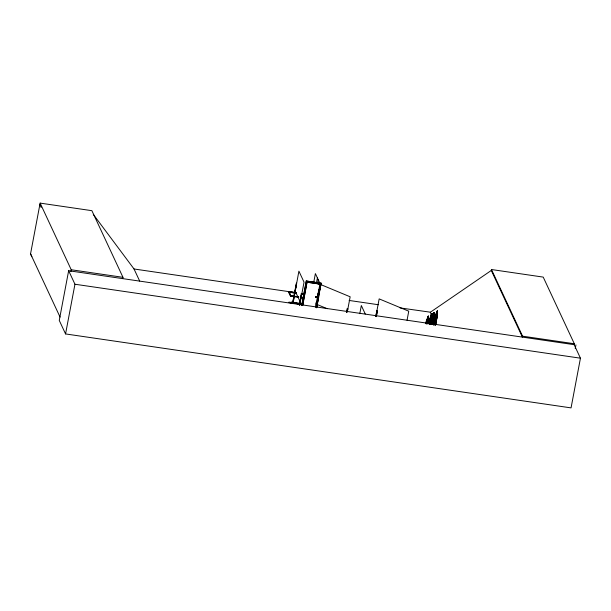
<?xml version="1.0" encoding="UTF-8"?>
<svg xmlns="http://www.w3.org/2000/svg" width="611" height="611" viewBox="0 0 611 611"><rect width="100%" height="100%" fill="white"/><g stroke="black" fill="none" stroke-linecap="round" stroke-linejoin="round"><path stroke-width="0.92" d="M296.35 283.183L292.6 303.216L296.618 283.221L292.997 303.308L292.57 303.064M292.661 302.346C293.868 302.873 292.035 301.933 292.532 303.071M435.116 319.53L434.956 321.233L436.246 318.575L437.438 310.892L437.018 313.458M431.794 321.18L431.733 322.891L433.008 320.225L433.711 315.093M426.86 322.57L426.982 320.065L427.104 321.89L428.028 319.225L427.066 323.914M430.984 316.735L432.481 315.589M434.161 323.945C435.383 317.46 432.206 327.473 435.635 322.814M31.833 256.727L30.55 253.84L40.135 203.112L91.879 210.68L122.979 277.325L122.635 278.624M574.141 344.68L68.646 270.719L59.259 320.416L65.56 333.934L571.056 407.888L580.45 358.191L574.141 344.68L574.317 343.749L543.217 277.104L491.473 269.527L491.297 270.459L522.397 337.112L522.573 336.18L491.473 269.527M70.891 271.605L71.235 269.757L40.135 203.112M65.56 333.934L74.954 284.237L68.646 270.719M295.785 292.661L288.613 291.638L288.537 292.05L290.63 296.205L298.695 297.358M292.952 303.132L288.911 302.514L288.972 302.117L293.219 302.712M290.63 296.205L288.613 291.638M296.289 292.845L289.095 291.814L290.996 296.152L289.018 292.226L296.213 293.257M301.918 304.629L291.562 302.743L291.684 302.117L301.849 303.606M291.752 303.14L291.684 302.117M293.158 302.552L292.975 303.285L298.901 271.147L304.041 282.16L299.688 305.179M296.602 303.201L296.48 303.461M299.329 304.958L301.399 294.013L299.596 304.232M299.596 304.996L301.49 294.197M301.697 305.256L306.218 280.999L321.134 283.183L316.536 307.738M301.842 305.24L306.378 281.22M302.651 305.324L307.035 282.122L319.95 284.008L315.467 307.272M302.728 305.355L307.05 282.076M313.68 282.633L315.391 273.598L320.523 284.611L316.345 306.722M316.536 282.419L317.392 277.898M317.59 283.405L318.278 279.792M316.62 296.503L315.979 296.61L316.33 297.427M316.024 297.091L316.032 296.648M316.093 297.106L316.681 296.702M316.773 296.755L316.192 297.167M316.819 296.732L316.467 297.32L316.017 297.03M316.872 297.229L316.697 296.618L316.07 296.854M315.91 304.232L316.254 302.384M317.651 295.014L317.995 293.165M318.346 291.325L318.698 289.484M317.506 297.068L317.575 296.709M317.544 298.29L317.888 296.465M316.086 306.684L318.247 296.694M316.361 307.371L320.905 283.344M316.567 307.341L321.134 283.183M316.719 307.723L318.782 296.778L318.094 296.587M346.498 312.328L347.369 308.662L346.681 312.313M347.17 311.625L347.873 308.876L347.185 308.685M347.254 312.152L350.156 296.793L320.561 284.489M359.787 313.672L361.33 305.538L365.279 314.008M375.666 316.452L376.88 310.961L377.384 311.167L376.353 316.643M375.849 316.437L379.164 298.886L408.751 311.19L407.048 320.225M376.338 315.742L377.384 311.167M425.829 323.624L426.837 319.301L428.334 318.155L427.555 323.593M425.913 323.639L426.447 320.34M426.104 323.509L426.447 321.699M426.096 323.761L427.265 319.049M426.363 323.57L426.791 321.294M426.486 322.99L427.104 319.866L427.708 319.408L426.845 323.967M427.341 319.072L427.715 316.536L428.364 316.047L427.944 318.606L428.418 318.178M428.441 316.063L427.899 318.491M427.165 323.723L427.86 318.591M427.471 323.578L428.456 318.896M427.761 323.28L428.273 320.569M427.937 323.143L428.448 320.431M428.891 323.67L431.076 314.94L429.128 323.715M428.96 323.853L430.205 317.705M429.212 323.914L429.9 320.301M429.388 323.784L430.465 318.262L431.045 317.804L430.182 322.364L429.602 322.829M430.747 324.25L432.451 313.367L431.817 313.924L429.816 324.326M431.282 317.01L431.885 313.878L432.496 313.481M430.32 324.319L431.778 317.285M432.412 313.466L431.954 315.91L432.512 315.497L432.519 316.261L432.428 315.475M430.488 324.181L431.878 316.742M430.572 324.38L431.595 318.957M431.122 323.769L432.794 315.834L432.405 316.865M431.122 324.533L433.657 313.061M431.381 323.83L432.405 318.407M431.549 323.693L432.97 316.368L433.55 315.91L432.687 320.477L432.107 320.935M434.23 314.764L433.787 315.116L434.207 312.549L432.787 315.902M434.291 312.572L433.741 314.993M432.481 324.235L434.207 315.375L432.649 324.097M432.741 324.296L434.108 317.071M432.909 324.158L434.276 316.933M433.611 324.853L435.009 318.911L434.642 319.965M433.695 324.876L436.002 314.169L435.544 315.2M433.81 324.815L435.612 315.207M434.085 324.281L435.864 314.955L436.796 311.389L437.438 310.892M434.07 324.876L435.605 316.742M434.245 324.747L436.185 314.711L436.789 314.253L435.926 318.82L435.322 319.278M436.422 313.917L436.796 311.389L437.522 310.915M435.49 320.828L434.971 323.57L434.398 324.029M435.628 321.493L434.826 324.792M435.139 325.006L435.506 323.127M435.215 325.029L437.27 315.215L435.819 324.319M435.391 325.159L437.537 313.741M435.643 324.449L437.522 315.276M575.234 348.614L575.936 344.894M432.313 324.449L433.046 321.951L432.313 324.517M430.786 324.472L431.229 322.753M288.911 302.422L293.944 303.087M429.258 324.105L430.534 318.3L430.45 320.286C432.703 311.03 429.564 329.421 430.236 321.386L429.418 324.074M426.463 320.355L426.837 319.301M430.556 317.674L431.007 316.643L430.541 317.659M434.948 319.713L435.406 318.583M316.918 297.221L316.292 297.458M436.315 317.919L436.139 318.751M431.076 314.94L431.778 314.459L431.076 315.001M433.665 313.13L434.253 312.664M433.611 313.435L433.986 313.137L433.459 314.253M431.641 316.643L431.672 317.315L431.664 316.551L431.32 316.91M430.197 317.781L431.748 316.574M432.703 315.887L434.253 314.68L434.291 315.391L434.253 314.68M427.807 316.62L428.403 316.162M432.313 313.97L431.771 315.085L432.16 314.787M426.913 319.393L427.257 318.98M436.834 311.778L437.216 311.48M430.923 316.697L431.343 316.299M436.682 312.588L437.064 312.297M437.507 313.787L437.499 313.023L437.056 313.359M437.499 313.023L435.91 314.222L436.414 313.848M434.077 323.922L435.559 322.791M491.297 270.459L430.243 312.32M301.162 293.433L303.843 293.822L301.949 293.547M301.681 293.616L303.484 293.876L303.4 294.288L301.605 294.036M289.431 292.18L296.602 293.204M301.979 293.983L303.766 294.235M291.073 295.732L298.267 296.77M300.963 297.152L303.659 297.542M290.706 295.793L298.771 296.946M300.566 297.206L303.255 297.588M300.482 297.618L303.583 297.954M293.998 303.125L288.911 302.514M321.172 283.267L306.218 280.999M296.289 292.722L134.038 268.985L93.3 214.4M349.118 300.452L378.362 304.729M400.06 307.906L430.243 312.175L431.931 315.788M71.235 269.757L122.979 277.325M291.867 302.521L302.04 304.011M522.573 336.18L574.317 343.749M291.562 302.743L293.417 303.01M295.266 303.277L298.038 303.69M299.886 303.957L301.735 304.225M74.954 284.237L580.45 358.191M308.861 282.343L310.678 282.61M313.397 283.015L315.207 283.283M317.017 283.55L319.82 284.13L307.127 282.251M431.083 323.418L432.55 316.215M376.697 310.976L377.201 311.182M316.804 304.37L327.252 308.715M433.543 319.24L434.749 321.829M295.144 291.019L300.284 302.033M133.962 268.825L139.675 281.075M30.55 253.84L60.061 317.071M39.86 204.555L41.143 207.45M317.468 296.129L317.216 297.465M316.742 296.526L316.91 297.022M315.994 296.839L316.17 297.305M437.415 313.008L437.43 313.771M428.334 318.155L428.433 318.942M436.361 317.728L436.453 318.514M435.872 319.874L437.132 314.092L436.185 316.735C436.812 309.174 433.589 327.397 435.964 317.835L435.872 319.874M432.634 321.531L433.894 315.75L432.955 318.392C433.611 310.739 430.381 329.108 432.741 319.492L432.634 321.531M427.753 316.926L427.601 317.743L428.143 316.635L427.753 316.926M436.216 320.279L435.635 322.883L436.216 320.279"/></g></svg>
